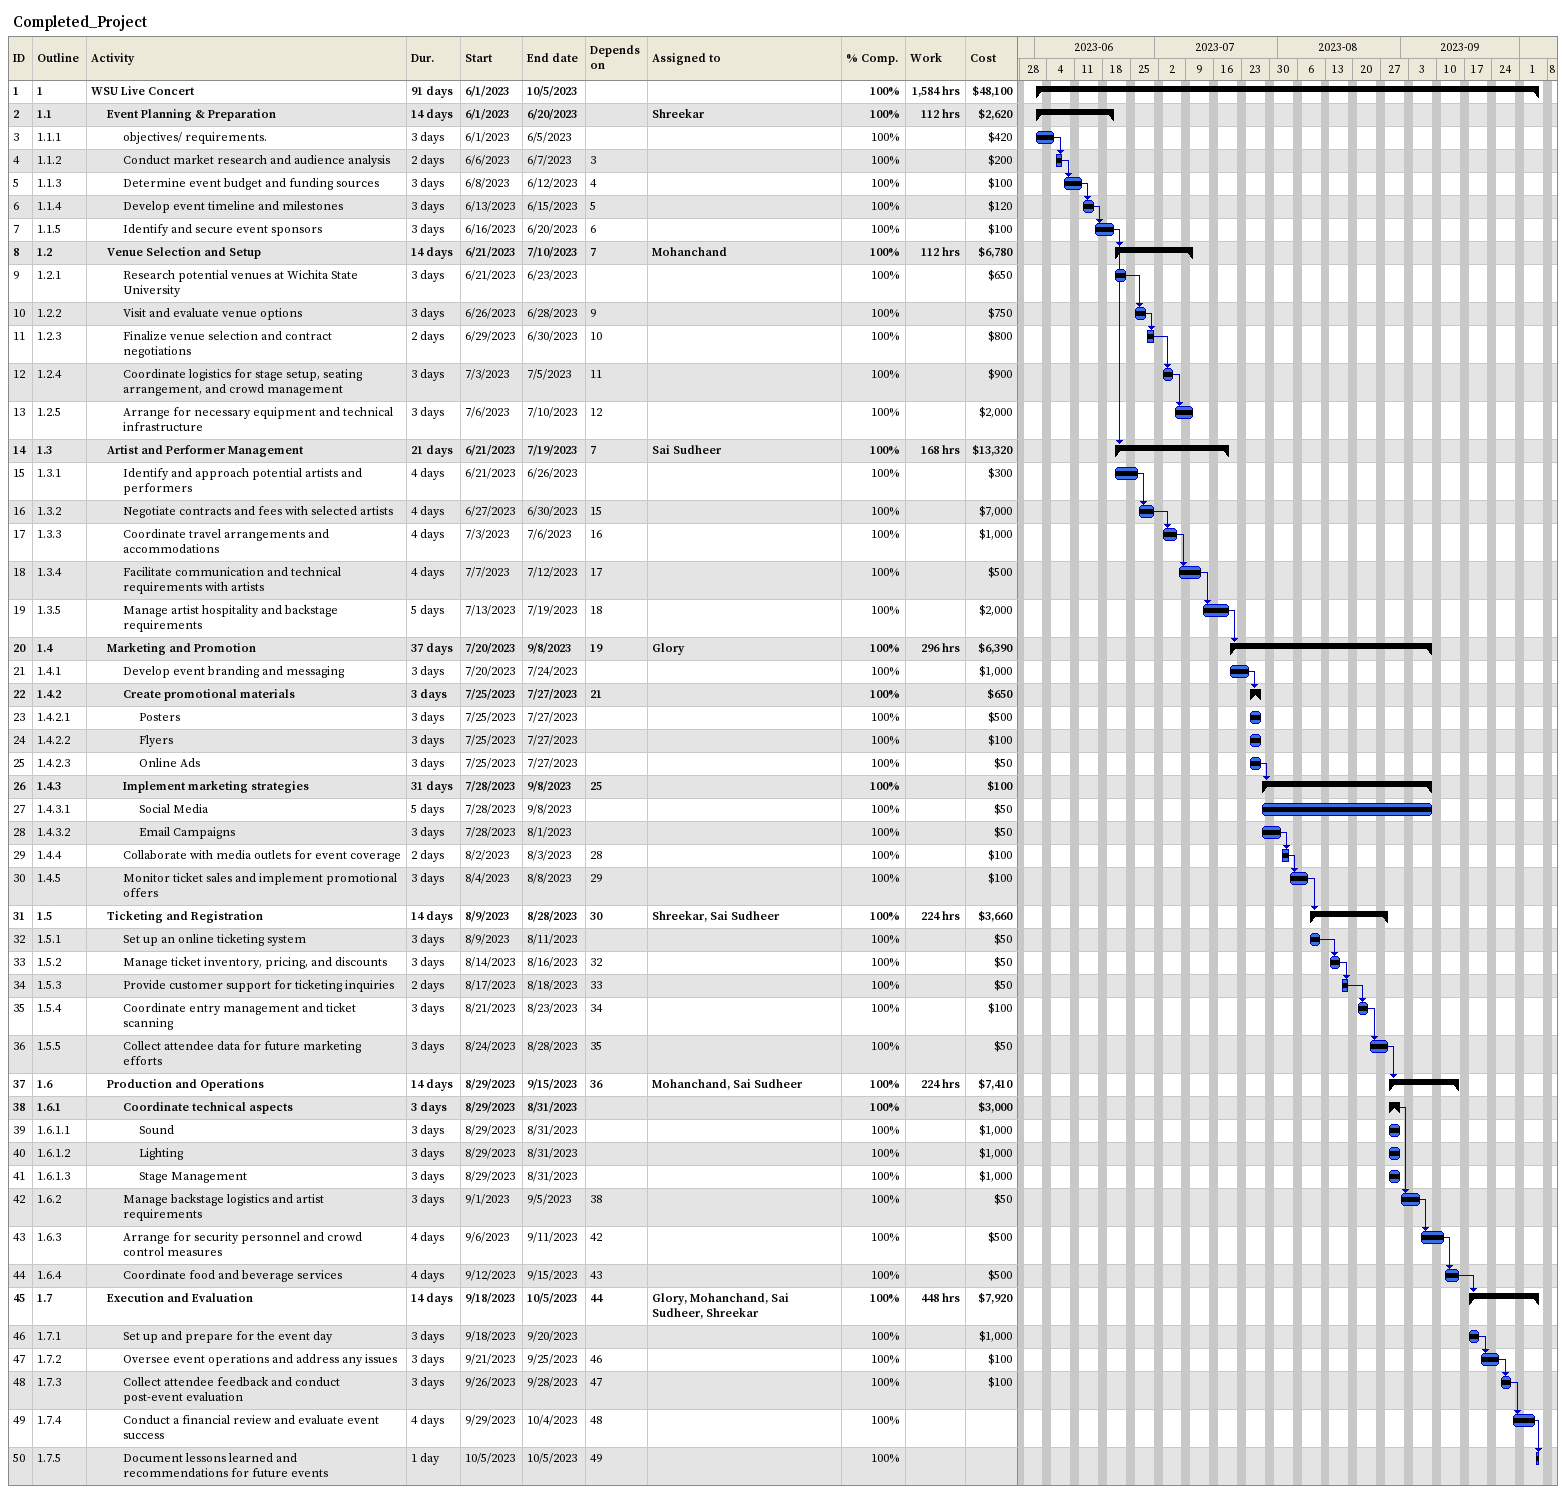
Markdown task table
Completed_Project

| ID | WBS | Task | Duration | Start | Finish | Predecessors | Resources | % complete | Work (h) | Cost ($) |
|---|---|---|---|---|---|---|---|---|---|---|
| 1 | 1 | **WSU Live Concert** | 91d | 2023-06-01 | 2023-10-05 |  |  | 100 | 1584 | 48100 |
| 2 | 1.1 | **Event Planning & Preparation** | 14d | 2023-06-01 | 2023-06-20 |  | Shreekar | 100 | 112 | 2620 |
| 3 | 1.1.1 | objectives/ requirements. | 3d | 2023-06-01 | 2023-06-05 |  |  | 100 |  | 420 |
| 4 | 1.1.2 | Conduct market research and audience analysis | 2d | 2023-06-06 | 2023-06-07 | 3 |  | 100 |  | 200 |
| 5 | 1.1.3 | Determine event budget and funding sources | 3d | 2023-06-08 | 2023-06-12 | 4 |  | 100 |  | 100 |
| 6 | 1.1.4 | Develop event timeline and milestones | 3d | 2023-06-13 | 2023-06-15 | 5 |  | 100 |  | 120 |
| 7 | 1.1.5 | Identify and secure event sponsors | 3d | 2023-06-16 | 2023-06-20 | 6 |  | 100 |  | 100 |
| 8 | 1.2 | **Venue Selection and Setup** | 14d | 2023-06-21 | 2023-07-10 | 7 | Mohanchand | 100 | 112 | 6780 |
| 9 | 1.2.1 | Research potential venues at Wichita State University | 3d | 2023-06-21 | 2023-06-23 |  |  | 100 |  | 650 |
| 10 | 1.2.2 | Visit and evaluate venue options | 3d | 2023-06-26 | 2023-06-28 | 9 |  | 100 |  | 750 |
| 11 | 1.2.3 | Finalize venue selection and contract negotiations | 2d | 2023-06-29 | 2023-06-30 | 10 |  | 100 |  | 800 |
| 12 | 1.2.4 | Coordinate logistics for stage setup, seating arrangement, and crowd management | 3d | 2023-07-03 | 2023-07-05 | 11 |  | 100 |  | 900 |
| 13 | 1.2.5 | Arrange for necessary equipment and technical infrastructure | 3d | 2023-07-06 | 2023-07-10 | 12 |  | 100 |  | 2000 |
| 14 | 1.3 | **Artist and Performer Management** | 21d | 2023-06-21 | 2023-07-19 | 7 | Sai Sudheer | 100 | 168 | 13320 |
| 15 | 1.3.1 | Identify and approach potential artists and performers | 4d | 2023-06-21 | 2023-06-26 |  |  | 100 |  | 300 |
| 16 | 1.3.2 | Negotiate contracts and fees with selected artists | 4d | 2023-06-27 | 2023-06-30 | 15 |  | 100 |  | 7000 |
| 17 | 1.3.3 | Coordinate travel arrangements and accommodations | 4d | 2023-07-03 | 2023-07-06 | 16 |  | 100 |  | 1000 |
| 18 | 1.3.4 | Facilitate communication and technical requirements with artists | 4d | 2023-07-07 | 2023-07-12 | 17 |  | 100 |  | 500 |
| 19 | 1.3.5 | Manage artist hospitality and backstage requirements | 5d | 2023-07-13 | 2023-07-19 | 18 |  | 100 |  | 2000 |
| 20 | 1.4 | **Marketing and Promotion** | 37d | 2023-07-20 | 2023-09-08 | 19 | Glory | 100 | 296 | 6390 |
| 21 | 1.4.1 | Develop event branding and messaging | 3d | 2023-07-20 | 2023-07-24 |  |  | 100 |  | 1000 |
| 22 | 1.4.2 | **Create promotional materials** | 3d | 2023-07-25 | 2023-07-27 | 21 |  | 100 |  | 650 |
| 23 | 1.4.2.1 | Posters | 3d | 2023-07-25 | 2023-07-27 |  |  | 100 |  | 500 |
| 24 | 1.4.2.2 | Flyers | 3d | 2023-07-25 | 2023-07-27 |  |  | 100 |  | 100 |
| 25 | 1.4.2.3 | Online Ads | 3d | 2023-07-25 | 2023-07-27 |  |  | 100 |  | 50 |
| 26 | 1.4.3 | **Implement marketing strategies** | 31d | 2023-07-28 | 2023-09-08 | 25 |  | 100 |  | 100 |
| 27 | 1.4.3.1 | Social Media | 5d | 2023-07-28 | 2023-09-08 |  |  | 100 |  | 50 |
| 28 | 1.4.3.2 | Email Campaigns | 3d | 2023-07-28 | 2023-08-01 |  |  | 100 |  | 50 |
| 29 | 1.4.4 | Collaborate with media outlets for event coverage | 2d | 2023-08-02 | 2023-08-03 | 28 |  | 100 |  | 100 |
| 30 | 1.4.5 | Monitor ticket sales and implement promotional offers | 3d | 2023-08-04 | 2023-08-08 | 29 |  | 100 |  | 100 |
| 31 | 1.5 | **Ticketing and Registration** | 14d | 2023-08-09 | 2023-08-28 | 30 | Shreekar, Sai Sudheer | 100 | 224 | 3660 |
| 32 | 1.5.1 | Set up an online ticketing system | 3d | 2023-08-09 | 2023-08-11 |  |  | 100 |  | 50 |
| 33 | 1.5.2 | Manage ticket inventory, pricing, and discounts | 3d | 2023-08-14 | 2023-08-16 | 32 |  | 100 |  | 50 |
| 34 | 1.5.3 | Provide customer support for ticketing inquiries | 2d | 2023-08-17 | 2023-08-18 | 33 |  | 100 |  | 50 |
| 35 | 1.5.4 | Coordinate entry management and ticket scanning | 3d | 2023-08-21 | 2023-08-23 | 34 |  | 100 |  | 100 |
| 36 | 1.5.5 | Collect attendee data for future marketing efforts | 3d | 2023-08-24 | 2023-08-28 | 35 |  | 100 |  | 50 |
| 37 | 1.6 | **Production and Operations** | 14d | 2023-08-29 | 2023-09-15 | 36 | Mohanchand, Sai Sudheer | 100 | 224 | 7410 |
| 38 | 1.6.1 | **Coordinate technical aspects** | 3d | 2023-08-29 | 2023-08-31 |  |  | 100 |  | 3000 |
| 39 | 1.6.1.1 | Sound | 3d | 2023-08-29 | 2023-08-31 |  |  | 100 |  | 1000 |
| 40 | 1.6.1.2 | Lighting | 3d | 2023-08-29 | 2023-08-31 |  |  | 100 |  | 1000 |
| 41 | 1.6.1.3 | Stage Management | 3d | 2023-08-29 | 2023-08-31 |  |  | 100 |  | 1000 |
| 42 | 1.6.2 | Manage backstage logistics and artist requirements | 3d | 2023-09-01 | 2023-09-05 | 38 |  | 100 |  | 50 |
| 43 | 1.6.3 | Arrange for security personnel and crowd control measures | 4d | 2023-09-06 | 2023-09-11 | 42 |  | 100 |  | 500 |
| 44 | 1.6.4 | Coordinate food and beverage services | 4d | 2023-09-12 | 2023-09-15 | 43 |  | 100 |  | 500 |
| 45 | 1.7 | **Execution and Evaluation** | 14d | 2023-09-18 | 2023-10-05 | 44 | Glory, Mohanchand, Sai Sudheer, Shreekar | 100 | 448 | 7920 |
| 46 | 1.7.1 | Set up and prepare for the event day | 3d | 2023-09-18 | 2023-09-20 |  |  | 100 |  | 1000 |
| 47 | 1.7.2 | Oversee event operations and address any issues | 3d | 2023-09-21 | 2023-09-25 | 46 |  | 100 |  | 100 |
| 48 | 1.7.3 | Collect attendee feedback and conduct post-event evaluation | 3d | 2023-09-26 | 2023-09-28 | 47 |  | 100 |  | 100 |
| 49 | 1.7.4 | Conduct a financial review and evaluate event success | 4d | 2023-09-29 | 2023-10-04 | 48 |  | 100 |  |  |
| 50 | 1.7.5 | Document lessons learned and recommendations for future events | 1d | 2023-10-05 | 2023-10-05 | 49 |  | 100 |  |  |
